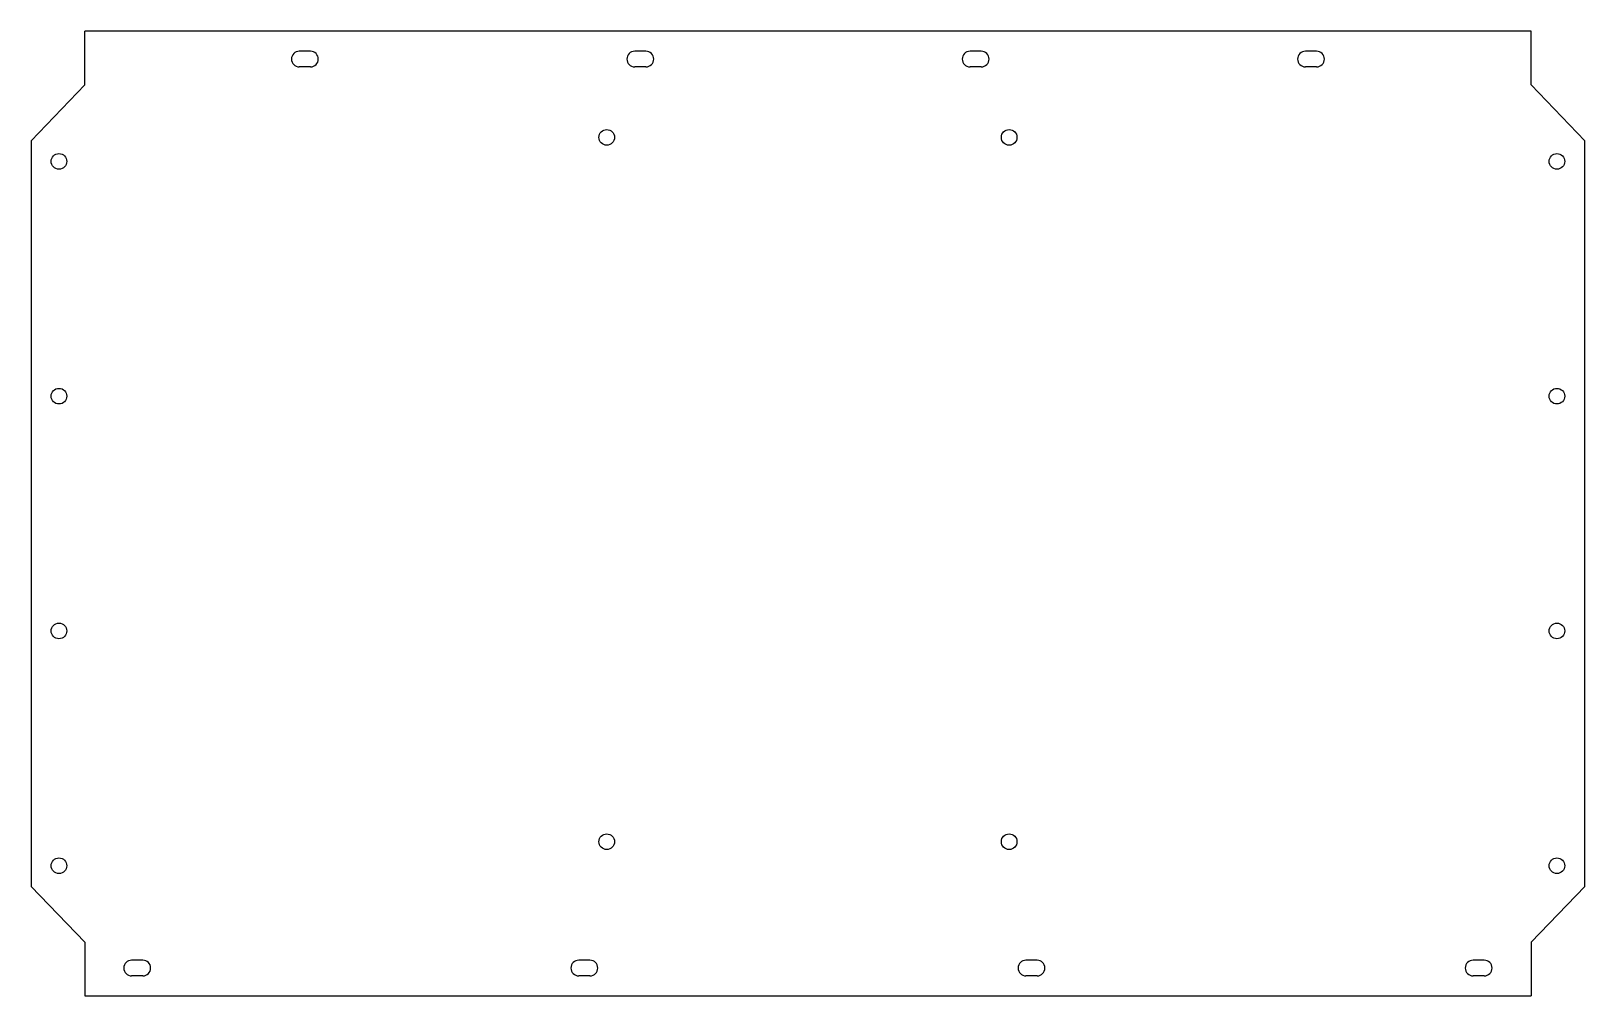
# Model space of a CAD drawing. Header units: millimetres. Extents: x 134 to 1524, y 679 to 1542.
import ezdxf

# ---------------------------------------------------------------- set-up
doc = ezdxf.new("R2010")
doc.units = ezdxf.units.MM

msp = doc.modelspace()

# ---------------------------------------------------------------- linework, layer by layer
for p, q in [((182.4, 1493.5), (182.4, 1541.5)), ((1476.4, 1493.5), (1476.4, 1541.5)), ((384.4, 1523.5), (374.4, 1523.5)), ((684.4, 1523.5), (674.4, 1523.5)), ((984.4, 1523.5), (974.4, 1523.5)), ((1284.4, 1523.5), (1274.4, 1523.5)), ((384.4, 1509.5), (374.4, 1509.5)), ((684.4, 1509.5), (674.4, 1509.5)), ((984.4, 1509.5), (974.4, 1509.5)), ((1284.4, 1509.5), (1274.4, 1509.5)), ((182.4, 1493.5), (134.4, 1443.5)), ((1476.4, 1493.5), (1524.4, 1443.5)), ((182.4, 726.5), (134.4, 776.5)), ((1476.4, 726.5), (1524.4, 776.5)), ((182.4, 726.5), (182.4, 678.5)), ((1476.4, 726.5), (1476.4, 678.5)), ((234.4, 710.5), (224.4, 710.5)), ((634.4, 710.5), (624.4, 710.5)), ((1034.4, 710.5), (1024.4, 710.5)), ((1434.4, 710.5), (1424.4, 710.5)), ((234.4, 696.5), (224.4, 696.5)), ((634.4, 696.5), (624.4, 696.5)), ((1034.4, 696.5), (1024.4, 696.5)), ((1434.4, 696.5), (1424.4, 696.5))]:
    msp.add_line(p, q)
for points in [[(1476.4, 1541.5), (182.4, 1541.5)], [(134.4, 1443.5), (134.4, 776.5)], [(1524.4, 776.5), (1524.4, 1443.5)], [(182.4, 678.5), (1476.4, 678.5)]]:
    msp.add_lwpolyline(points)
for centre in [(649.4, 1446.5), (1009.4, 1446.5), (159.4, 1425), (1499.4, 1425), (159.4, 1215), (1499.4, 1215), (159.4, 1005), (1499.4, 1005), (649.4, 816.5), (1009.4, 816.5), (159.4, 795), (1499.4, 795)]:
    msp.add_circle(centre, 7)
for centre, start, end in [((374.4, 1516.5), 90, 270), ((384.4, 1516.5), 270, 90), ((674.4, 1516.5), 90, 270), ((684.4, 1516.5), 270, 90), ((974.4, 1516.5), 90, 270), ((984.4, 1516.5), 270, 90), ((1274.4, 1516.5), 90, 270), ((1284.4, 1516.5), 270, 90), ((224.4, 703.5), 90, 270), ((234.4, 703.5), 270, 90), ((624.4, 703.5), 90, 270), ((634.4, 703.5), 270, 90), ((1024.4, 703.5), 90, 270), ((1034.4, 703.5), 270, 90), ((1424.4, 703.5), 90, 270), ((1434.4, 703.5), 270, 90)]:
    msp.add_arc(centre, 7, start, end)

doc.saveas('drawing.dxf')
